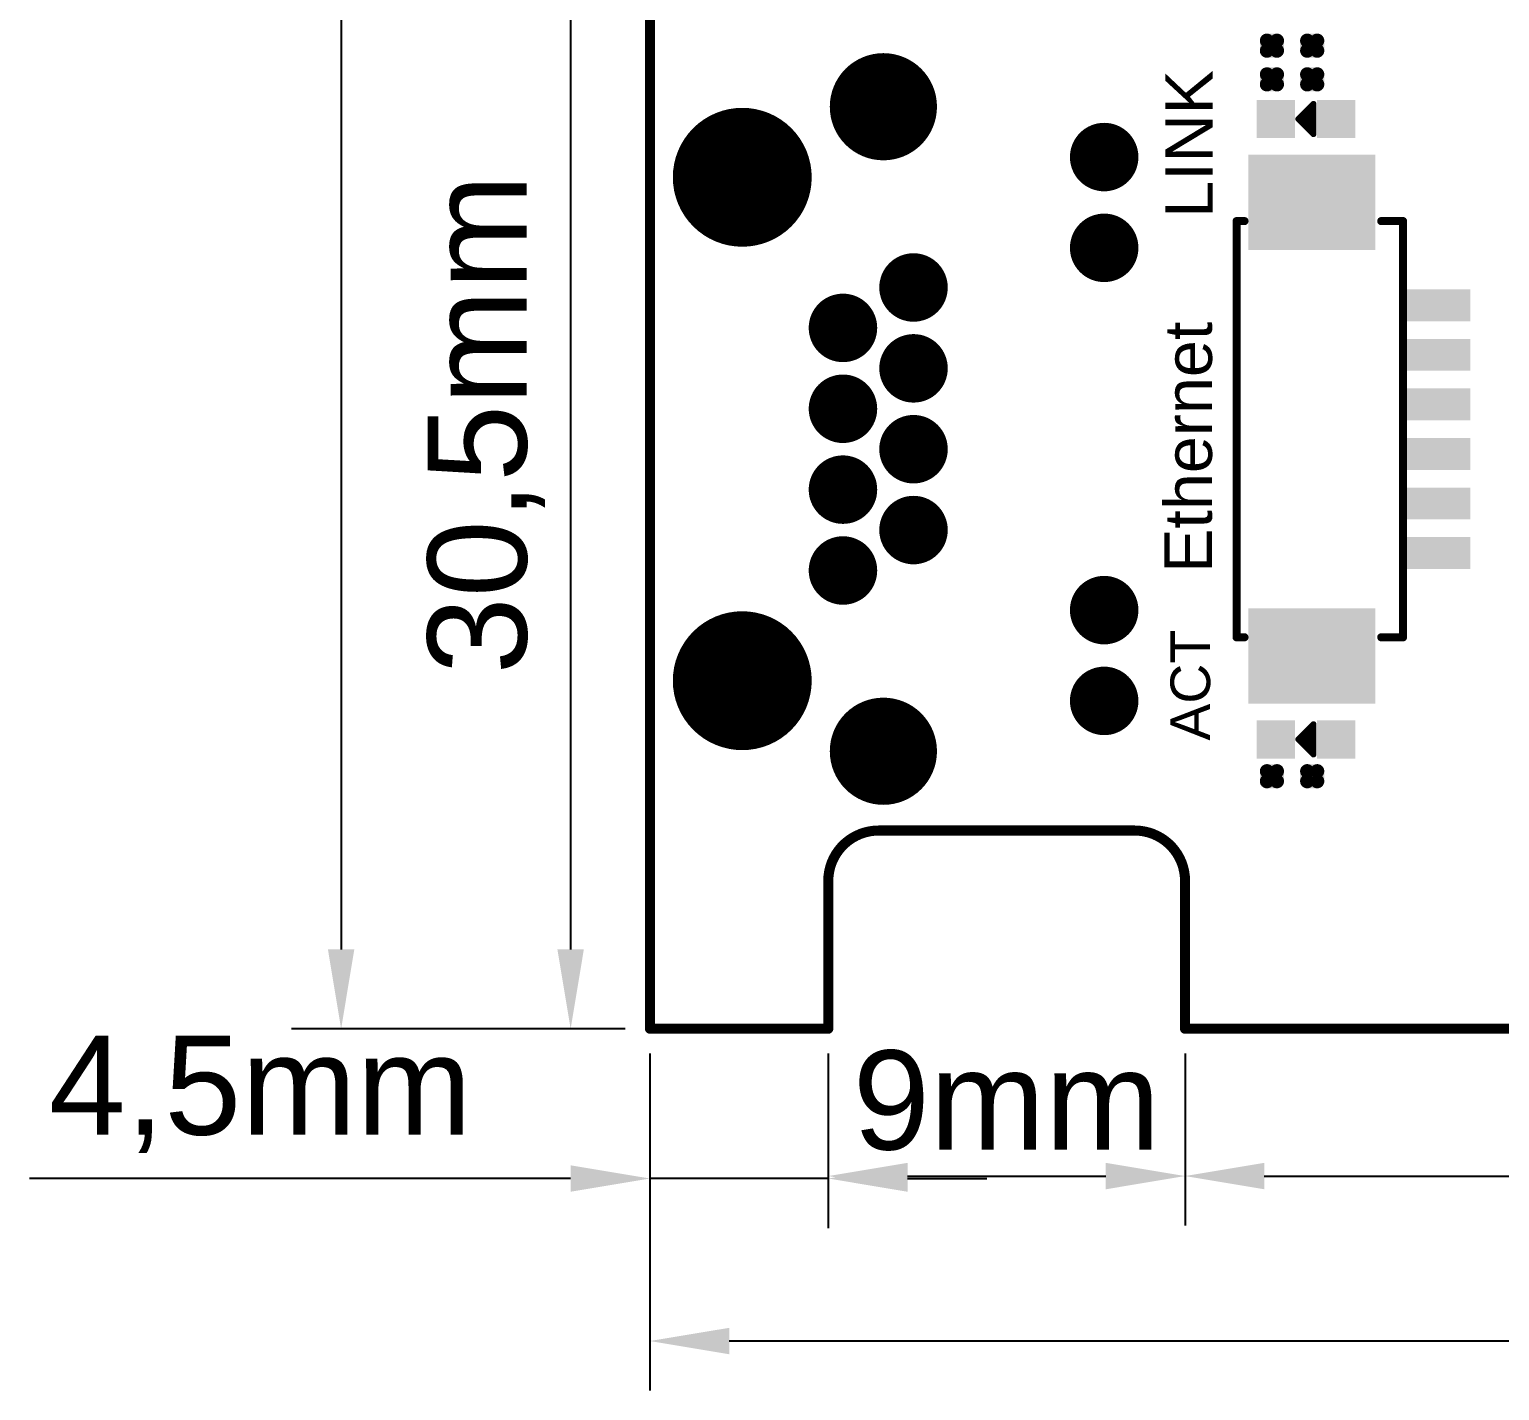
# Model space of a CAD drawing. Header units: millimetres. Extents: x 154 to 268, y 72 to 174.
# Drawn here: x 153.89 to 190.98, y 72.32 to 106.66 of the extents above; entities that cross this region are included whole.
import ezdxf

# ---------------------------------------------------------------- set-up
doc = ezdxf.new("R2010")
doc.units = ezdxf.units.MM
for name, color, linetype in [('Mechanical9', 56, 'Continuous'), ('PadHoleLayer', 156, 'Continuous'), ('TopOverlay', 52, 'Continuous'), ('TopPaste', 8, 'Continuous'), ('TopSolder', 216, 'Continuous')]:
    doc.layers.add(name, color=color, linetype=linetype)
doc.styles.get("Standard").update_dxf_attribs({"font": 'arial.ttf'})
doc.dimstyles.new('ISO-25', dxfattribs={"dimtxt": 2.5, "dimasz": 2, "dimexe": 1.25, "dimexo": 0.625, "dimtad": 1, "dimtxsty": 'Standard', "dimcen": 2.5, "dimadec": 0, "dimazin": 0, "dimtfac": 1, "dimtmove": 0, "dimatfit": 3, "dimfxl": 1, "dimarcsym": 0})

# ---------------------------------------------------------------- blocks, each defined once
blk = doc.blocks.new('*D10')
at = {"color": 0, "lineweight": -2}
for p, q in [((168.919, 111.953), (166.294, 111.953)), ((167.544, 109.953), (167.544, 83.453)), ((168.919, 81.453), (166.294, 81.453))]:
    blk.add_line(p, q, dxfattribs=at)
at = {"color": 0}
for points in [[(167.21, 109.953), (167.877, 109.953), (167.544, 111.953)], [(167.21, 83.453), (167.877, 83.453), (167.544, 81.453)]]:
    blk.add_solid(points, dxfattribs=at)
at = {"layer": 'Defpoints', "color": 0}
for p in [(169.544, 111.953), (167.544, 81.453), (169.544, 81.453)]:
    blk.add_point(p, dxfattribs=at)
at = {"color": 0, "insert": (165.416, 96.703), "char_height": 2.5, "attachment_point": 5, "rotation": 90}
blk.add_mtext('30,5mm', dxfattribs=at)
blk = doc.blocks.new('*D11')
at = {"color": 0, "lineweight": -2}
for p, q in [((169.544, 80.828), (169.544, 76.424)), ((174.044, 80.828), (174.044, 76.424)), ((167.544, 77.674), (153.89, 77.674)), ((174.044, 77.674), (169.544, 77.674)), ((176.044, 77.674), (178.044, 77.674))]:
    blk.add_line(p, q, dxfattribs=at)
at = {"color": 0}
for points in [[(167.544, 78.007), (167.544, 77.34), (169.544, 77.674)], [(176.044, 78.007), (176.044, 77.34), (174.044, 77.674)]]:
    blk.add_solid(points, dxfattribs=at)
at = {"layer": 'Defpoints', "color": 0}
for p in [(169.544, 81.453), (174.044, 81.453), (174.044, 77.674)]:
    blk.add_point(p, dxfattribs=at)
at = {"color": 0, "insert": (159.717, 79.796), "char_height": 2.5, "attachment_point": 5}
blk.add_mtext('4,5mm', dxfattribs=at)
blk = doc.blocks.new('*D12')
at = {"color": 0, "lineweight": -2}
for p, q in [((174.044, 80.828), (174.044, 76.486)), ((183.044, 80.828), (183.044, 76.486)), ((176.044, 77.736), (181.044, 77.736))]:
    blk.add_line(p, q, dxfattribs=at)
at = {"color": 0}
for points in [[(176.044, 78.069), (176.044, 77.402), (174.044, 77.736)], [(181.044, 78.069), (181.044, 77.402), (183.044, 77.736)]]:
    blk.add_solid(points, dxfattribs=at)
at = {"layer": 'Defpoints', "color": 0}
for p in [(174.044, 81.453), (183.044, 81.453), (183.044, 77.736)]:
    blk.add_point(p, dxfattribs=at)
at = {"color": 0, "insert": (178.544, 79.637), "char_height": 2.5, "attachment_point": 5}
blk.add_mtext('9mm', dxfattribs=at)
blk = doc.blocks.new('*D13')
at = {"color": 0, "lineweight": -2}
for p, q in [((183.044, 80.828), (183.044, 76.486)), ((239.044, 80.828), (239.044, 76.486)), ((185.044, 77.736), (237.044, 77.736))]:
    blk.add_line(p, q, dxfattribs=at)
at = {"color": 0}
for points in [[(185.044, 78.069), (185.044, 77.402), (183.044, 77.736)], [(237.044, 78.069), (237.044, 77.402), (239.044, 77.736)]]:
    blk.add_solid(points, dxfattribs=at)
at = {"layer": 'Defpoints', "color": 0}
for p in [(183.044, 81.453), (239.044, 81.453), (239.044, 77.736)]:
    blk.add_point(p, dxfattribs=at)
at = {"color": 0, "insert": (211.044, 79.637), "char_height": 2.5, "attachment_point": 5}
blk.add_mtext('56mm', dxfattribs=at)
blk = doc.blocks.new('*D16')
at = {"color": 0, "lineweight": -2}
for p, q in [((169.544, 80.828), (169.544, 72.324)), ((252.544, 80.828), (252.544, 72.324)), ((250.544, 73.574), (171.544, 73.574))]:
    blk.add_line(p, q, dxfattribs=at)
at = {"color": 0}
for points in [[(171.544, 73.907), (171.544, 73.24), (169.544, 73.574)], [(250.544, 73.907), (250.544, 73.24), (252.544, 73.574)]]:
    blk.add_solid(points, dxfattribs=at)
at = {"layer": 'Defpoints', "color": 0}
for p in [(169.544, 81.453), (252.544, 81.453), (169.544, 73.574)]:
    blk.add_point(p, dxfattribs=at)
at = {"color": 0, "insert": (211.044, 75.476), "char_height": 2.5, "attachment_point": 5, "rotation": 0}
blk.add_mtext('83mm', dxfattribs=at)
blk = doc.blocks.new('*D17')
at = {"color": 0, "lineweight": -2}
for p, q in [((168.919, 164.453), (160.504, 164.453)), ((161.754, 162.453), (161.754, 83.453)), ((168.919, 81.453), (160.504, 81.453))]:
    blk.add_line(p, q, dxfattribs=at)
at = {"color": 0}
for points in [[(161.421, 162.453), (162.087, 162.453), (161.754, 164.453)], [(161.421, 83.453), (162.087, 83.453), (161.754, 81.453)]]:
    blk.add_solid(points, dxfattribs=at)
at = {"layer": 'Defpoints', "color": 0}
for p in [(169.544, 164.453), (161.754, 81.453), (169.544, 81.453)]:
    blk.add_point(p, dxfattribs=at)
at = {"color": 0, "insert": (159.852, 122.953), "char_height": 2.5, "attachment_point": 5, "rotation": 90}
blk.add_mtext('83mm', dxfattribs=at)

msp = doc.modelspace()

# ---------------------------------------------------------------- linework, layer by layer
at = {"layer": 'Mechanical9', "const_width": 0.254}
for points in [[(169.544, 81.453), (169.544, 111.953)], [(175.314, 86.453), (181.774, 86.453)], [(174.044, 81.453), (174.044, 85.183)], [(183.044, 81.453), (183.044, 85.183)], [(169.544, 81.453), (174.044, 81.453)], [(183.044, 81.453), (239.044, 81.453)]]:
    msp.add_lwpolyline(points, dxfattribs=at)
for points in [[(174.044, 85.183, -0.414214), (175.314, 86.453)], [(181.774, 86.453, -0.414214), (183.044, 85.183)]]:
    msp.add_lwpolyline(points, format="xyb", dxfattribs=at)
at = {"layer": 'Mechanical9', "const_width": 0.127}
for points in [[(175.25, 86.453, 1), (175.377, 86.453, 1)], [(175.25, 86.453, 1), (175.377, 86.453, 1)], [(181.71, 86.453, 1), (181.837, 86.453, 1)], [(181.71, 86.453, 1), (181.837, 86.453, 1)], [(173.98, 85.183, 1), (174.107, 85.183, 1)], [(173.98, 85.183, 1), (174.107, 85.183, 1)], [(182.98, 85.183, 1), (183.107, 85.183, 1)], [(182.98, 85.183, 1), (183.107, 85.183, 1)], [(169.48, 81.453, 1), (169.607, 81.453, 1)], [(169.48, 81.453, 1), (169.607, 81.453, 1)], [(173.98, 81.453, 1), (174.107, 81.453, 1)], [(173.98, 81.453, 1), (174.107, 81.453, 1)], [(182.98, 81.453, 1), (183.107, 81.453, 1)], [(182.98, 81.453, 1), (183.107, 81.453, 1)]]:
    msp.add_lwpolyline(points, format="xyb", close=True, dxfattribs=at)
at = {"layer": 'PadHoleLayer'}
for points, const_width in [([(174.959, 104.713, 1), (175.909, 104.713, 1)], 0.95), ([(171.049, 102.933, 1), (172.699, 102.933, 1)], 1.65), ([(180.775, 103.443, 1), (181.232, 103.443, 1)], 0.457), ([(180.775, 101.153, 1), (181.232, 101.153, 1)], 0.457), ([(175.965, 100.153, 1), (176.422, 100.153, 1)], 0.457), ([(174.185, 99.133, 1), (174.642, 99.133, 1)], 0.457), ([(175.965, 98.113, 1), (176.422, 98.113, 1)], 0.457), ([(174.185, 97.093, 1), (174.642, 97.093, 1)], 0.457), ([(175.965, 96.073, 1), (176.422, 96.073, 1)], 0.457), ([(174.185, 95.053, 1), (174.642, 95.053, 1)], 0.457), ([(175.965, 94.033, 1), (176.422, 94.033, 1)], 0.457), ([(174.185, 93.013, 1), (174.642, 93.013, 1)], 0.457), ([(180.775, 92.013, 1), (181.232, 92.013, 1)], 0.457), ([(171.049, 90.233, 1), (172.699, 90.233, 1)], 1.65), ([(180.775, 89.723, 1), (181.232, 89.723, 1)], 0.457), ([(174.959, 88.453, 1), (175.909, 88.453, 1)], 0.95)]:
    msp.add_lwpolyline(points, format="xyb", close=True, dxfattribs=dict(at, const_width=const_width))
at = {"layer": 'TopOverlay'}
for points, const_width in [([(185.903, 104.403), (186.284, 104.784)], 0.152), ([(186.094, 104.403), (186.284, 104.593)], 0.152), ([(186.284, 104.022), (186.284, 104.784)], 0.152), ([(186.284, 104.403), (186.284, 104.784)], 0.152), ([(186.284, 104.593), (186.284, 104.784)], 0.152), ([(185.903, 104.403), (186.284, 104.022)], 0.152), ([(185.903, 104.403), (186.284, 104.403)], 0.152), ([(185.903, 104.403), (186.284, 104.022)], 0.152), ([(186.094, 104.403), (186.284, 104.212)], 0.152), ([(186.284, 104.022), (186.284, 104.212)], 0.152), ([(184.344, 101.828), (184.544, 101.828)], 0.203), ([(184.344, 101.828), (184.344, 101.828)], 0.203), ([(184.344, 91.328), (184.344, 101.828)], 0.203), ([(187.994, 101.828), (188.544, 101.828)], 0.203), ([(188.544, 101.828), (188.544, 101.828)], 0.203), ([(188.544, 101.828), (188.544, 101.828)], 0.203), ([(188.544, 91.328), (188.544, 101.828)], 0.203), ([(184.344, 91.328), (184.544, 91.328)], 0.203), ([(187.994, 91.328), (188.544, 91.328)], 0.203), ([(185.903, 88.753), (186.284, 89.134)], 0.152), ([(186.094, 88.753), (186.284, 88.943)], 0.152), ([(186.284, 88.943), (186.284, 89.134)], 0.152), ([(186.284, 88.753), (186.284, 89.134)], 0.152), ([(186.284, 88.372), (186.284, 89.134)], 0.152), ([(185.903, 88.753), (186.284, 88.372)], 0.152), ([(185.903, 88.753), (186.284, 88.753)], 0.152), ([(185.903, 88.753), (186.284, 88.372)], 0.152), ([(186.094, 88.753), (186.284, 88.562)], 0.152), ([(186.284, 88.372), (186.284, 88.562)], 0.152)]:
    msp.add_lwpolyline(points, dxfattribs=dict(at, const_width=const_width))
for points, const_width in [([(186.246, 104.784, 1), (186.322, 104.784, 1)], 0.0762), ([(186.246, 104.784, 1), (186.322, 104.784, 1)], 0.0762), ([(186.246, 104.784, 1), (186.322, 104.784, 1)], 0.0762), ([(186.246, 104.784, 1), (186.322, 104.784, 1)], 0.0762), ([(186.246, 104.593, 1), (186.322, 104.593, 1)], 0.0762), ([(186.246, 104.593, 1), (186.322, 104.593, 1)], 0.0762), ([(185.865, 104.403, 1), (185.941, 104.403, 1)], 0.0762), ([(185.865, 104.403, 1), (185.941, 104.403, 1)], 0.0762), ([(185.865, 104.403, 1), (185.941, 104.403, 1)], 0.0762), ([(185.865, 104.403, 1), (185.941, 104.403, 1)], 0.0762), ([(186.056, 104.403, 1), (186.132, 104.403, 1)], 0.0762), ([(186.056, 104.403, 1), (186.132, 104.403, 1)], 0.0762), ([(186.246, 104.403, 1), (186.322, 104.403, 1)], 0.0762), ([(186.246, 104.403, 1), (186.322, 104.403, 1)], 0.0762), ([(186.246, 104.212, 1), (186.322, 104.212, 1)], 0.0762), ([(186.246, 104.212, 1), (186.322, 104.212, 1)], 0.0762), ([(186.246, 104.022, 1), (186.322, 104.022, 1)], 0.0762), ([(186.246, 104.022, 1), (186.322, 104.022, 1)], 0.0762), ([(186.246, 104.022, 1), (186.322, 104.022, 1)], 0.0762), ([(186.246, 104.022, 1), (186.322, 104.022, 1)], 0.0762), ([(184.293, 101.828, 1), (184.395, 101.828, 1)], 0.102), ([(184.293, 101.828, 1), (184.395, 101.828, 1)], 0.102), ([(184.293, 101.828, 1), (184.395, 101.828, 1)], 0.102), ([(184.293, 101.828, 1), (184.395, 101.828, 1)], 0.102), ([(184.493, 101.828, 1), (184.595, 101.828, 1)], 0.102), ([(187.943, 101.828, 1), (188.045, 101.828, 1)], 0.102), ([(188.493, 101.828, 1), (188.595, 101.828, 1)], 0.102), ([(188.493, 101.828, 1), (188.595, 101.828, 1)], 0.102), ([(188.493, 101.828, 1), (188.595, 101.828, 1)], 0.102), ([(188.493, 101.828, 1), (188.595, 101.828, 1)], 0.102), ([(188.493, 101.828, 1), (188.595, 101.828, 1)], 0.102), ([(188.493, 101.828, 1), (188.595, 101.828, 1)], 0.102), ([(184.293, 91.328, 1), (184.395, 91.328, 1)], 0.102), ([(184.293, 91.328, 1), (184.395, 91.328, 1)], 0.102), ([(184.493, 91.328, 1), (184.595, 91.328, 1)], 0.102), ([(187.943, 91.328, 1), (188.045, 91.328, 1)], 0.102), ([(188.493, 91.328, 1), (188.595, 91.328, 1)], 0.102), ([(188.493, 91.328, 1), (188.595, 91.328, 1)], 0.102), ([(186.246, 89.134, 1), (186.322, 89.134, 1)], 0.0762), ([(186.246, 89.134, 1), (186.322, 89.134, 1)], 0.0762), ([(186.246, 89.134, 1), (186.322, 89.134, 1)], 0.0762), ([(186.246, 89.134, 1), (186.322, 89.134, 1)], 0.0762), ([(186.246, 88.943, 1), (186.322, 88.943, 1)], 0.0762), ([(186.246, 88.943, 1), (186.322, 88.943, 1)], 0.0762), ([(185.865, 88.753, 1), (185.941, 88.753, 1)], 0.0762), ([(185.865, 88.753, 1), (185.941, 88.753, 1)], 0.0762), ([(185.865, 88.753, 1), (185.941, 88.753, 1)], 0.0762), ([(185.865, 88.753, 1), (185.941, 88.753, 1)], 0.0762), ([(186.056, 88.753, 1), (186.132, 88.753, 1)], 0.0762), ([(186.056, 88.753, 1), (186.132, 88.753, 1)], 0.0762), ([(186.246, 88.753, 1), (186.322, 88.753, 1)], 0.0762), ([(186.246, 88.753, 1), (186.322, 88.753, 1)], 0.0762), ([(186.246, 88.562, 1), (186.322, 88.562, 1)], 0.0762), ([(186.246, 88.562, 1), (186.322, 88.562, 1)], 0.0762), ([(186.246, 88.372, 1), (186.322, 88.372, 1)], 0.0762), ([(186.246, 88.372, 1), (186.322, 88.372, 1)], 0.0762), ([(186.246, 88.372, 1), (186.322, 88.372, 1)], 0.0762), ([(186.246, 88.372, 1), (186.322, 88.372, 1)], 0.0762)]:
    msp.add_lwpolyline(points, format="xyb", close=True, dxfattribs=dict(at, const_width=const_width))
at = {"layer": 'TopPaste', "const_width": 0.127}
for points in [[(185.045, 106.38, 1), (185.172, 106.38, 1)], [(185.299, 106.38, 1), (185.426, 106.38, 1)], [(186.061, 106.38, 1), (186.188, 106.38, 1)], [(186.315, 106.38, 1), (186.442, 106.38, 1)], [(185.045, 106.126, 1), (185.172, 106.126, 1)], [(185.299, 106.126, 1), (185.426, 106.126, 1)], [(186.061, 106.126, 1), (186.188, 106.126, 1)], [(186.315, 106.126, 1), (186.442, 106.126, 1)], [(185.045, 105.53, 1), (185.172, 105.53, 1)], [(185.045, 105.276, 1), (185.172, 105.276, 1)], [(185.299, 105.53, 1), (185.426, 105.53, 1)], [(185.299, 105.276, 1), (185.426, 105.276, 1)], [(186.061, 105.53, 1), (186.188, 105.53, 1)], [(186.061, 105.276, 1), (186.188, 105.276, 1)], [(186.315, 105.53, 1), (186.442, 105.53, 1)], [(186.315, 105.276, 1), (186.442, 105.276, 1)], [(185.045, 87.95, 1), (185.172, 87.95, 1)], [(185.299, 87.95, 1), (185.426, 87.95, 1)], [(186.061, 87.95, 1), (186.188, 87.95, 1)], [(186.315, 87.95, 1), (186.442, 87.95, 1)], [(185.045, 87.696, 1), (185.172, 87.696, 1)], [(185.299, 87.696, 1), (185.426, 87.696, 1)], [(186.061, 87.696, 1), (186.188, 87.696, 1)], [(186.315, 87.696, 1), (186.442, 87.696, 1)]]:
    msp.add_lwpolyline(points, format="xyb", close=True, dxfattribs=at)
at = {"layer": 'TopPaste'}
for points in [[(185.109, 105.999), (185.363, 105.999), (185.109, 106.507), (185.363, 106.507)], [(186.125, 105.999), (186.379, 105.999), (186.125, 106.507), (186.379, 106.507)], [(184.982, 106.126), (185.49, 106.126), (184.982, 106.38), (185.49, 106.38)], [(185.998, 106.126), (186.506, 106.126), (185.998, 106.38), (186.506, 106.38)], [(185.49, 105.53), (184.982, 105.53), (185.49, 105.276), (184.982, 105.276)], [(185.363, 105.657), (185.109, 105.657), (185.363, 105.149), (185.109, 105.149)], [(186.506, 105.53), (185.998, 105.53), (186.506, 105.276), (185.998, 105.276)], [(186.379, 105.657), (186.125, 105.657), (186.379, 105.149), (186.125, 105.149)], [(185.713, 104.784), (184.951, 104.784), (185.713, 104.022), (184.951, 104.022)], [(187.237, 104.784), (186.475, 104.784), (187.237, 104.022), (186.475, 104.022)], [(187.744, 101.203), (187.744, 103.403), (184.744, 101.203), (184.744, 103.403)], [(190.144, 99.403), (190.144, 100.003), (188.544, 99.403), (188.544, 100.003)], [(190.144, 98.153), (190.144, 98.753), (188.544, 98.153), (188.544, 98.753)], [(190.144, 96.903), (190.144, 97.503), (188.544, 96.903), (188.544, 97.503)], [(190.144, 95.653), (190.144, 96.253), (188.544, 95.653), (188.544, 96.253)], [(190.144, 94.403), (190.144, 95.003), (188.544, 94.403), (188.544, 95.003)], [(190.144, 93.153), (190.144, 93.753), (188.544, 93.153), (188.544, 93.753)], [(187.744, 89.753), (187.744, 91.953), (184.744, 89.753), (184.744, 91.953)], [(185.713, 89.134), (184.951, 89.134), (185.713, 88.372), (184.951, 88.372)], [(187.237, 89.134), (186.475, 89.134), (187.237, 88.372), (186.475, 88.372)], [(185.49, 87.95), (184.982, 87.95), (185.49, 87.696), (184.982, 87.696)], [(185.363, 88.077), (185.109, 88.077), (185.363, 87.569), (185.109, 87.569)], [(186.506, 87.95), (185.998, 87.95), (186.506, 87.696), (185.998, 87.696)], [(186.379, 88.077), (186.125, 88.077), (186.379, 87.569), (186.125, 87.569)]]:
    msp.add_solid(points, dxfattribs=at)
at = {"layer": 'TopSolder'}
for points, const_width in [([(185.02, 106.38, 1), (185.198, 106.38, 1)], 0.178), ([(185.274, 106.38, 1), (185.452, 106.38, 1)], 0.178), ([(186.036, 106.38, 1), (186.214, 106.38, 1)], 0.178), ([(186.29, 106.38, 1), (186.468, 106.38, 1)], 0.178), ([(185.02, 106.126, 1), (185.198, 106.126, 1)], 0.178), ([(185.274, 106.126, 1), (185.452, 106.126, 1)], 0.178), ([(186.036, 106.126, 1), (186.214, 106.126, 1)], 0.178), ([(186.29, 106.126, 1), (186.468, 106.126, 1)], 0.178), ([(174.758, 104.713, 1), (176.11, 104.713, 1)], 1.352), ([(185.02, 105.53, 1), (185.198, 105.53, 1)], 0.178), ([(185.274, 105.53, 1), (185.452, 105.53, 1)], 0.178), ([(186.036, 105.53, 1), (186.214, 105.53, 1)], 0.178), ([(186.29, 105.53, 1), (186.468, 105.53, 1)], 0.178), ([(185.02, 105.276, 1), (185.198, 105.276, 1)], 0.178), ([(185.274, 105.276, 1), (185.452, 105.276, 1)], 0.178), ([(186.036, 105.276, 1), (186.214, 105.276, 1)], 0.178), ([(186.29, 105.276, 1), (186.468, 105.276, 1)], 0.178), ([(170.998, 102.933, 1), (172.75, 102.933, 1)], 1.752), ([(180.572, 103.443, 1), (181.436, 103.443, 1)], 0.864), ([(180.572, 101.153, 1), (181.436, 101.153, 1)], 0.864), ([(175.762, 100.153, 1), (176.626, 100.153, 1)], 0.864), ([(173.982, 99.133, 1), (174.846, 99.133, 1)], 0.864), ([(175.762, 98.113, 1), (176.626, 98.113, 1)], 0.864), ([(173.982, 97.093, 1), (174.846, 97.093, 1)], 0.864), ([(175.762, 96.073, 1), (176.626, 96.073, 1)], 0.864), ([(173.982, 95.053, 1), (174.846, 95.053, 1)], 0.864), ([(175.762, 94.033, 1), (176.626, 94.033, 1)], 0.864), ([(173.982, 93.013, 1), (174.846, 93.013, 1)], 0.864), ([(180.572, 92.013, 1), (181.436, 92.013, 1)], 0.864), ([(170.998, 90.233, 1), (172.75, 90.233, 1)], 1.752), ([(180.572, 89.723, 1), (181.436, 89.723, 1)], 0.864), ([(174.758, 88.453, 1), (176.11, 88.453, 1)], 1.352), ([(185.02, 87.95, 1), (185.198, 87.95, 1)], 0.178), ([(185.274, 87.95, 1), (185.452, 87.95, 1)], 0.178), ([(186.036, 87.95, 1), (186.214, 87.95, 1)], 0.178), ([(186.29, 87.95, 1), (186.468, 87.95, 1)], 0.178), ([(185.02, 87.696, 1), (185.198, 87.696, 1)], 0.178), ([(185.274, 87.696, 1), (185.452, 87.696, 1)], 0.178), ([(186.036, 87.696, 1), (186.214, 87.696, 1)], 0.178), ([(186.29, 87.696, 1), (186.468, 87.696, 1)], 0.178)]:
    msp.add_lwpolyline(points, format="xyb", close=True, dxfattribs=dict(at, const_width=const_width))
for points in [[(185.109, 105.948), (185.363, 105.948), (185.109, 106.558), (185.363, 106.558)], [(186.125, 105.948), (186.379, 105.948), (186.125, 106.558), (186.379, 106.558)], [(184.931, 106.126), (185.541, 106.126), (184.931, 106.38), (185.541, 106.38)], [(185.947, 106.126), (186.557, 106.126), (185.947, 106.38), (186.557, 106.38)], [(185.363, 105.708), (185.109, 105.708), (185.363, 105.098), (185.109, 105.098)], [(186.379, 105.708), (186.125, 105.708), (186.379, 105.098), (186.125, 105.098)], [(185.541, 105.53), (184.931, 105.53), (185.541, 105.276), (184.931, 105.276)], [(186.557, 105.53), (185.947, 105.53), (186.557, 105.276), (185.947, 105.276)], [(185.814, 104.886), (184.849, 104.886), (185.814, 103.92), (184.849, 103.92)], [(187.338, 104.886), (186.373, 104.886), (187.338, 103.92), (186.373, 103.92)], [(187.845, 101.101), (187.845, 103.505), (184.642, 101.101), (184.642, 103.505)], [(190.245, 99.301), (190.245, 100.105), (188.442, 99.301), (188.442, 100.105)], [(190.245, 98.051), (190.245, 98.855), (188.442, 98.051), (188.442, 98.855)], [(190.245, 96.801), (190.245, 97.605), (188.442, 96.801), (188.442, 97.605)], [(190.245, 95.551), (190.245, 96.355), (188.442, 95.551), (188.442, 96.355)], [(190.245, 94.301), (190.245, 95.105), (188.442, 94.301), (188.442, 95.105)], [(190.245, 93.051), (190.245, 93.855), (188.442, 93.051), (188.442, 93.855)], [(187.845, 89.651), (187.845, 92.055), (184.642, 89.651), (184.642, 92.055)], [(185.814, 89.236), (184.849, 89.236), (185.814, 88.27), (184.849, 88.27)], [(187.338, 89.236), (186.373, 89.236), (187.338, 88.27), (186.373, 88.27)], [(185.541, 87.95), (184.931, 87.95), (185.541, 87.696), (184.931, 87.696)], [(185.363, 88.127), (185.109, 88.127), (185.363, 87.518), (185.109, 87.518)], [(186.557, 87.95), (185.947, 87.95), (186.557, 87.696), (185.947, 87.696)], [(186.379, 88.127), (186.125, 88.127), (186.379, 87.518), (186.125, 87.518)]]:
    msp.add_solid(points, dxfattribs=at)

# ---------------------------------------------------------------- texts
at = {"layer": 'TopOverlay'}
for s, height, p in [('LINK', 1.2, (183.744, 101.913)), ('Ethernet', 1.2, (183.723, 92.953)), ('ACT', 1, (183.677, 88.722))]:
    msp.add_text(s, height=height, rotation=90, dxfattribs=at).set_placement(p)

# ---------------------------------------------------------------- dimensions: what is measured, and where the dimension line sits
for base, p1, picture, middle in [((161.754, 81.453), (169.544, 164.453), '*D17', (159.852, 122.953)), ((167.544, 81.453), (169.544, 111.953), '*D10', (165.416, 96.703))]:
    dim = msp.add_linear_dim(base=base, p1=p1, p2=(169.544, 81.453), angle=90, dimstyle='ISO-25', override={"dimpost": 'mm'})
    dim.commit()
    dim.dimension.update_dxf_attribs({"geometry": picture, "text_midpoint": middle})
dim = msp.add_linear_dim(base=(174.044, 77.674), p1=(169.544, 81.453), p2=(174.044, 81.453), angle=360, dimstyle='ISO-25', override={"dimpost": 'mm'})
dim.commit()
dim.dimension.update_dxf_attribs({"geometry": '*D11', "text_midpoint": (159.717, 77.674), "dimtype": 161})
dim = msp.add_aligned_dim(p1=(252.544, 81.453), p2=(169.544, 81.453), distance=7.879, dimstyle='ISO-25', override={"dimpost": 'mm'})
dim.commit()
dim.dimension.update_dxf_attribs({"geometry": '*D16', "text_midpoint": (211.044, 75.476)})
for base, p1, p2, picture, middle in [((183.044, 77.736), (174.044, 81.453), (183.044, 81.453), '*D12', (178.544, 79.637)), ((239.044, 77.736), (183.044, 81.453), (239.044, 81.453), '*D13', (211.044, 79.637))]:
    dim = msp.add_linear_dim(base=base, p1=p1, p2=p2, dimstyle='ISO-25', override={"dimpost": 'mm'})
    dim.commit()
    dim.dimension.update_dxf_attribs({"geometry": picture, "text_midpoint": middle})

doc.saveas('drawing.dxf')
